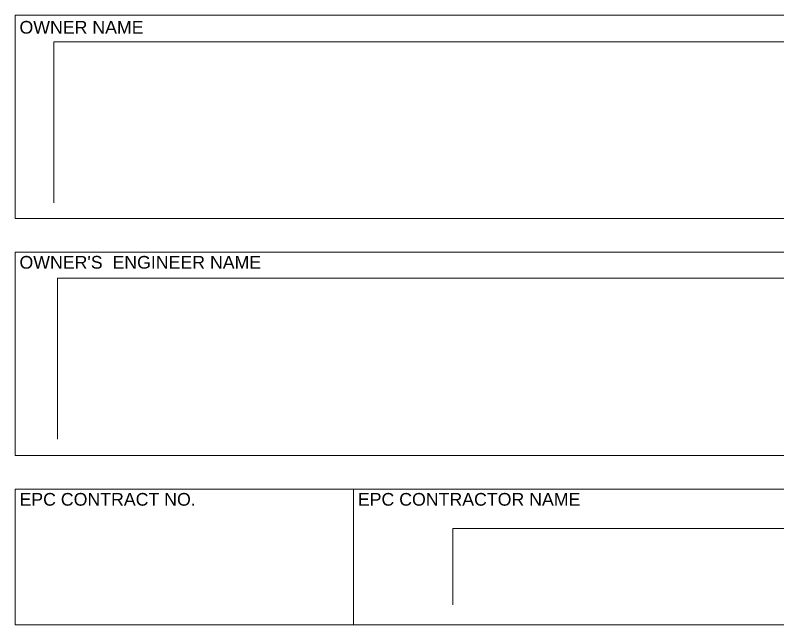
# Model space of a CAD drawing. Header units: metres. Extents: x 0 to 551036, y 0 to 1845929.
# Drawn here: x 549136 to 550037, y 1840809 to 1841529 of the extents above; entities that cross this region are included whole.
import ezdxf
from ezdxf.enums import TextEntityAlignment as Align

# ---------------------------------------------------------------- set-up
doc = ezdxf.new("R2010")
doc.units = ezdxf.units.M
doc.header["$MEASUREMENT"] = 0
doc.layers.add('_0', color=7, linetype='Continuous', lineweight=0)
doc.styles.add('SEPECEN', font='arial.ttf')

# ---------------------------------------------------------------- blocks, each defined once
blk = doc.blocks.new('A1E')
for p, q in [((6510, 1540), (8310, 1540)), ((6510, 1260), (8310, 1260)), ((6510, 1020), (8310, 1020)), ((6910, 980), (6910, 820)), ((6510, 820), (8310, 820))]:
    blk.add_line(p, q)
at = {"flags": 128}
for points in [[(6510, 1300), (8310, 1300), (8310, 1540), (6510, 1540), (6510, 1300)], [(6510, 1020), (8310, 1020), (8310, 1260), (6510, 1260), (6510, 1020)], [(6510, 820), (8310, 820), (8310, 980), (6510, 980), (6510, 820)]]:
    blk.add_lwpolyline(points, close=True, dxfattribs=at)
for points in [[(6555.57, 1318.56), (6555.57, 1508.56), (8255.57, 1508.56), (8256.03, 1318.56)], [(6560.14, 1039.4), (6560.14, 1229.4), (8260.91, 1229.4), (8260.91, 1039.4)], [(7027.38, 843.51), (7027.38, 933.51), (8167.38, 933.51), (8167.36, 843.51)]]:
    blk.add_lwpolyline(points, dxfattribs=at)
at = {"linetype": 'Continuous', "style": 'SEPECEN'}
for s, p in [('OWNER NAME', (6515, 1533.29)), ("OWNER'S  ENGINEER NAME", (6515, 1255.65)), ('EPC CONTRACT NO.', (6515, 975.65)), ('EPC CONTRACTOR NAME', (6915, 975.65))]:
    blk.add_text(s, height=15, dxfattribs=at).set_placement(p, align=Align.TOP_LEFT)
at = {"style": 'SEPECEN'}
for tag, p in [('合同编号', (6710, 887.8)), ('项目名称', (7410, 700)), ('图纸名称', (7460, 364.77))]:
    blk.add_attdef(tag, text='', height=35, dxfattribs=at).set_placement(p, align=Align.MIDDLE_CENTER)
at = {"style": 'SEPECEN', "width": 0.7}
for tag, height, p in [('版次', 30, (7935, 527.22)), ('日期', 30, (8185, 527.22)), ('比例', 30, (8185, 447.22)), ('设计', 20, (6810, 380)), ('文件状态', 30, (7935, 367.22)), ('文件类型', 30, (8185, 367.22)), ('审核1', 20, (6810, 313.33)), ('校核', 20, (6810, 260)), ('图幅', 30, (7935, 247.22)), ('审核2', 20, (6810, 206.67)), ('批准', 20, (6810, 140)), ('项目文件编号', 30, (7360, 127.22)), ('页码', 30, (7710, 127.22)), ('图号', 30, (8060, 127.22))]:
    blk.add_attdef(tag, text='', height=height, dxfattribs=at).set_placement(p, align=Align.MIDDLE_CENTER)
at = {"style": 'SEPECEN', "width": 0.7, "flags": 8}
blk.add_attdef('语言', text='', height=30, dxfattribs=at).set_placement((7935, 449.29), align=Align.MIDDLE_CENTER)

msp = doc.modelspace()

# ---------------------------------------------------------------- block references
at = {"layer": '_0'}
msp.add_blockref('A1E', (542625.97334, 1839988.82863), dxfattribs=at)

doc.saveas('drawing.dxf')
